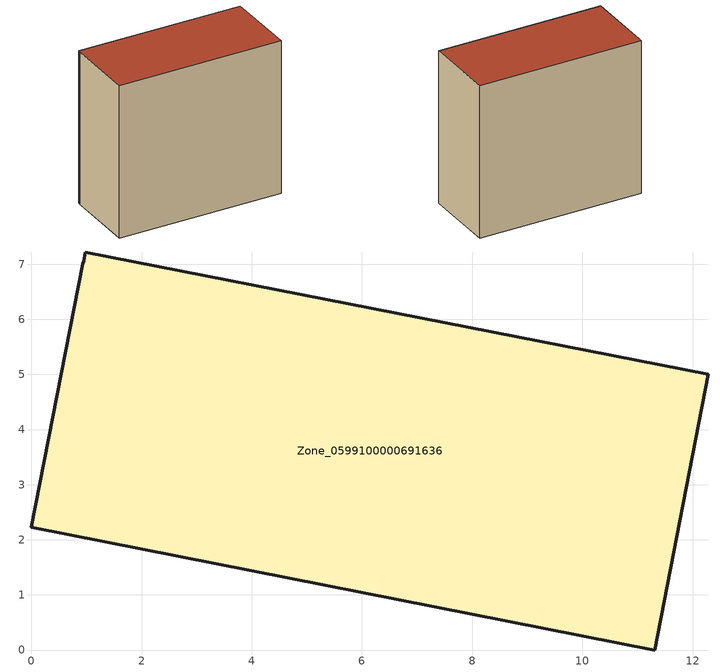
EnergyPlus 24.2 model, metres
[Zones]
Zone_0599100000691636
 floor ground (C_G): 0.95,7.06 0.98,7.22 12.28,5 11.32,0 0,2.22 0.94,7.01 z0
 wall outside (C_F): 0.94,7.01 0,2.22 11.32,0 12.28,5 0.98,7.22 0.95,7.06 0.94,7.01 z0:10.78
 roof outside (C_R): 0.98,7.22 0.95,7.06 0.94,7.01 0,2.22 11.32,0 12.28,5 z10.78
[BUILDING]
Pand.0599100000691636: North Axis=0; Terrain=City; Loads Convergence Tolerance Value=0.04; Temperature Convergence Tolerance Value=0.4; Solar Distribution=FullExterior; Maximum Number of Warmup Days=25; Minimum Number of Warmup Days=1
[Site:Location]
Rotterdam.The.Hague.AP_ZH_NLD Design_Conditions: Latitude=51.96; Longitude=4.45; Time Zone=1; Elevation=-4.5
[SITE:GROUNDTEMPERATURE:BUILDINGSURFACE]
18, 18, 18, 18, 18, 18, 18, 18, 18, 18, 18, 18
[MATERIAL] Thermal Absorptance=0.9; Solar Absorptance=0.7; Visible Absorptance=0.7
Name | Roughness | Thickness | Conductivity | Density | Specific Heat
G.TI.1946 | MediumSmooth | 0.15 | 1 | 540 | 1210
F.TI.1946 | Rough | 0.3 | 0.857143 | 1920 | 840
R.TI.1946 | MediumRough | 0.2 | 0.1 | 1500 | 1000
[CONSTRUCTION]
C_G: G.TI.1946
C_F: F.TI.1946
C_R: R.TI.1946
[ZONE]
Zone_0599100000691636: Type=1; Multiplier=1; Ceiling Height=Autocalculate; Volume=Autocalculate; Floor Area=autocalculate; Part of Total Floor Area=Yes
[ZONEINFILTRATION:DESIGNFLOWRATE]
Infil_Zone_0599100000691636: Zone or ZoneList or Space or SpaceList=Zone_0599100000691636; Schedule=AlwaysOn; Design Flow Rate Calculation Method=Flow/Area; Flow Rate per Floor Area=0.003; Constant Term Coefficient=1; Temperature Term Coefficient=0; Velocity Term Coefficient=0; Velocity Squared Term Coefficient=0
[HVACTEMPLATE:ZONE:IDEALLOADSAIRSYSTEM]
Zone_0599100000691636: Maximum Heating Supply Air Temperature=50; Minimum Cooling Supply Air Temperature=13; Maximum Heating Supply Air Humidity Ratio=0.0156; Minimum Cooling Supply Air Humidity Ratio=0.0077; Heating Limit=NoLimit; Cooling Limit=NoLimit; Dehumidification Control Type=ConstantSensibleHeatRatio; Cooling Sensible Heat Ratio=0.7; Dehumidification Setpoint=60; Humidification Control Type=None; Humidification Setpoint=30; Outdoor Air Method=None; Outdoor Air Flow Rate per Person=0.00944; Outdoor Air Flow Rate per Zone Floor Area=0; Outdoor Air Flow Rate per Zone=0; Demand Controlled Ventilation Type=None; Outdoor Air Economizer Type=NoEconomizer; Heat Recovery Type=None; Sensible Heat Recovery Effectiveness=0.7; Latent Heat Recovery Effectiveness=0.65
[ZONECONTROL:THERMOSTAT]
ThermostatControl_Zone_0599100000691636: Zone or ZoneList=Zone_0599100000691636; Control Type Schedule=DualSetpointControlType; Control 1=Thermostat_Zone_0599100000691636; Temperature Difference Between Cutout And Setpoint=0
[THERMOSTATSETPOINT:DUALSETPOINT]
Thermostat_Zone_0599100000691636: Heating Setpoint Temperature Schedule=HeatingSetpoint_Zone_0599100000691636; Cooling Setpoint Temperature Schedule=CoolingSetpoint_Zone_0599100000691636
[SCHEDULE:COMPACT]
HeatingSetpoint_Zone_0599100000691636: Through: 12/31, For: AllDays, Until: 24:00, 21
CoolingSetpoint_Zone_0599100000691636: Through: 12/31, For: AllDays, Until: 24:00, 24
DualSetpointControlType: Through: 12/31, For: AllDays, Until: 24:00, 4
AlwaysOn: Through: 12/31, For: AllDays, Until: 24:00, 1
